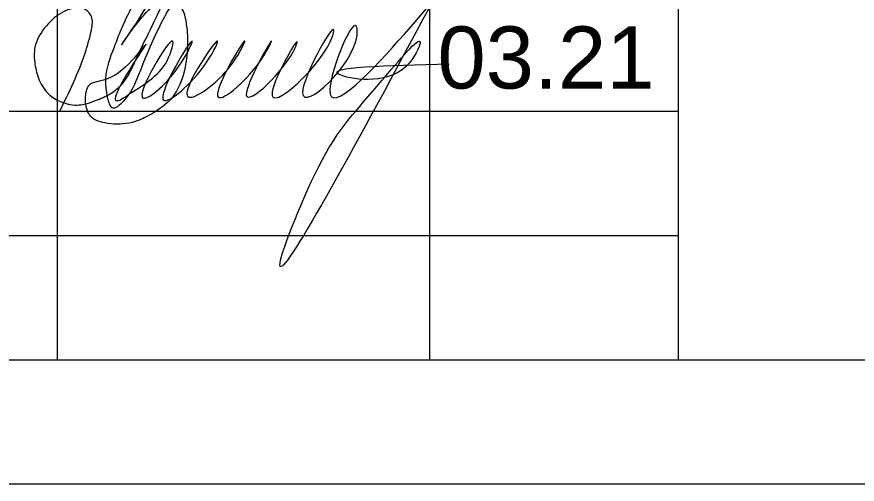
# Model space of a CAD drawing. Header units: metres. Extents: x 315 to 494, y -91 to 12.
# Drawn here: x 389.061 to 392.444, y -79.453 to -77.573 of the extents above; entities that cross this region are included whole.
import ezdxf

# ---------------------------------------------------------------- set-up
doc = ezdxf.new("R2010")
doc.units = ezdxf.units.M
doc.header["$MEASUREMENT"] = 0
doc.layers.add('Level 50', color=7, linetype='Continuous', lineweight=0)
doc.layers.add('Level 63', color=7, linetype='Continuous', lineweight=0)
doc.styles.add('GOST 2.304', font='CS_Gost2304.shx')

# ---------------------------------------------------------------- blocks, each defined once
blk = doc.blocks.new('*U47')
at = {"layer": 'Level 50', "color": 7, "linetype": 'Continuous', "lineweight": 13}
blk.add_line((-18.9261, -14), (20.0128, -14), dxfattribs=at)
at = {"layer": 'Level 50', "color": 7, "linetype": 'Continuous', "lineweight": 0}
blk.add_line((20.5128, -14.5), (-20.4872, -14.5), dxfattribs=at)
at = {"layer": 'Level 63', "color": 7, "linetype": 'Continuous', "lineweight": 13}
for p, q in [((5.5128, -8.5), (5.5128, -14)), ((7.0128, -8.5), (7.0128, -14)), ((8.0128, -8.5), (8.0128, -14))]:
    blk.add_line(p, q, dxfattribs=at)
at = {"layer": 'Level 63', "color": 7, "linetype": 'Continuous', "lineweight": 0}
for p, q in [((1.5128, -13), (8.0128, -13)), ((1.5128, -13.5), (8.0128, -13.5))]:
    blk.add_line(p, q, dxfattribs=at)

msp = doc.modelspace()

# ---------------------------------------------------------------- linework, layer by layer
at = {"color": 5, "linetype": 'Continuous', "lineweight": 0}
msp.add_spline([(389.23348329, -77.95374141), (389.33614869, -77.71892359), (389.36133205, -77.62493803), (389.36133205, -77.57173411), (389.33010471, -77.54050678), (389.28082444, -77.54050678), (389.20347817, -77.58516267), (389.14872565, -77.65495099), (389.13427398, -77.69533933), (389.13427398, -77.76395593), (389.15132147, -77.82757803), (389.19415835, -77.88827568), (389.24342031, -77.91671708), (389.31018293, -77.92786021), (389.37823509, -77.90962569), (389.4367112, -77.88302956), (389.47681824, -77.85202978), (389.54818201, -77.72842409), (389.61437593, -77.59236059), (389.6681014, -77.48193282), (389.72433083, -77.38454058), (389.76154429, -77.33237967), (389.77890835, -77.32772698), (389.78560184, -77.35270742), (389.7745898, -77.39380492), (389.74211696, -77.43864513), (389.55088998, -77.80707574), (389.49012198, -77.91232901), (389.44460767, -77.93860671), (389.43243427, -77.91752176), (389.42678094, -77.89642327), (389.41928882, -77.82095259), (389.45241247, -77.69733345), (389.54725456, -77.49064036), (389.64551672, -77.3204453), (389.548463, -77.51775812), (389.61160543, -77.46216502), (389.48283321, -77.68520505), (389.58358358, -77.55468088), (389.65775458, -77.51185823), (389.71400043, -77.52692927), (389.74079905, -77.58705782), (389.74870941, -77.68397832), (389.67793029, -77.90679831), (389.59016306, -77.97108709), (389.52560406, -77.99802036), (389.42639907, -78.00177246), (389.35762059, -77.97261136), (389.34510572, -77.95093498), (389.33754943, -77.90032037), (389.35131732, -77.84893788), (389.42703282, -77.8213536), (389.57993519, -77.68438023), (389.46444138, -77.91160871), (389.52389963, -77.87728048), (389.67813696, -77.72304315), (389.69025601, -77.67781421), (389.56508869, -77.89461038), (389.69805402, -77.79362483), (389.76641121, -77.6707151), (389.64905648, -77.90374294), (389.81092353, -77.77614567), (389.86938125, -77.6707151), (389.74617525, -77.88829297), (389.91228615, -77.78228606), (389.97876441, -77.6707151), (389.86897061, -77.89056598), (390.03884322, -77.75407115), (390.08635434, -77.6707151), (389.98473781, -77.88736582), (390.18232935, -77.69532436), (390.18719956, -77.68310864), (390.08873132, -77.87541707), (390.33288982, -77.64845619), (390.33555504, -77.63850946), (390.21147123, -77.87897092), (390.43054158, -77.64836409), (390.43054158, -77.61941903), (390.32133269, -77.86725594), (390.62158753, -77.64239939), (390.9656463, -77.14932217), (391.10060129, -76.8588018), (390.12310132, -78.55188142), (390.30621388, -78.1199008), (390.53094898, -77.82930895), (390.68409103, -77.6761669), (390.62847356, -77.77249918), (390.35840827, -77.80486897), (390.80110741, -77.76230501)], degree=3, dxfattribs=at)

# ---------------------------------------------------------------- block references
at = {"layer": 'Level 50', "color": 7, "linetype": 'Continuous', "lineweight": 13}
msp.add_blockref('*U47', (383.71016607, -64.95302044), dxfattribs=at)

# ---------------------------------------------------------------- texts
at = {"color": 7, "linetype": 'Continuous', "lineweight": 30, "insert": (390.75424771, -77.61170457), "char_height": 0.25, "attachment_point": 1, "line_spacing_factor": 0.72, "style": 'GOST 2.304'}
msp.add_mtext('\\fArial|b0|i0|c204204|p39;03.21', dxfattribs=at)

doc.saveas('drawing.dxf')
